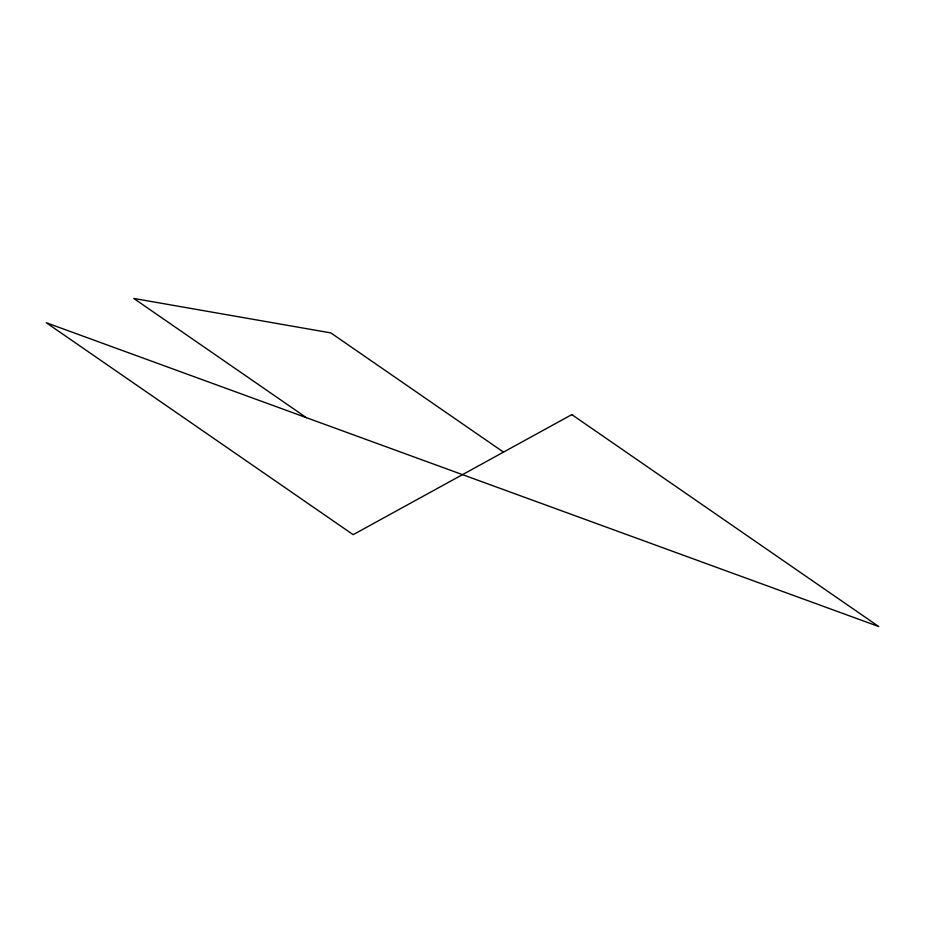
<?xml version="1.0" encoding="UTF-8"?>
<svg xmlns="http://www.w3.org/2000/svg" width="925" height="925" viewBox="0 0 925 925"><rect width="100%" height="100%" fill="white"/><g stroke="black" fill="none" stroke-linecap="round" stroke-linejoin="round"><path stroke-width="1.39" d="M503.501 452.128L330.849 332.908L133.767 298.451L306.406 417.672M571.823 414.608L353.177 534.662L46.25 322.721L878.75 626.549L571.823 414.608"/></g></svg>
